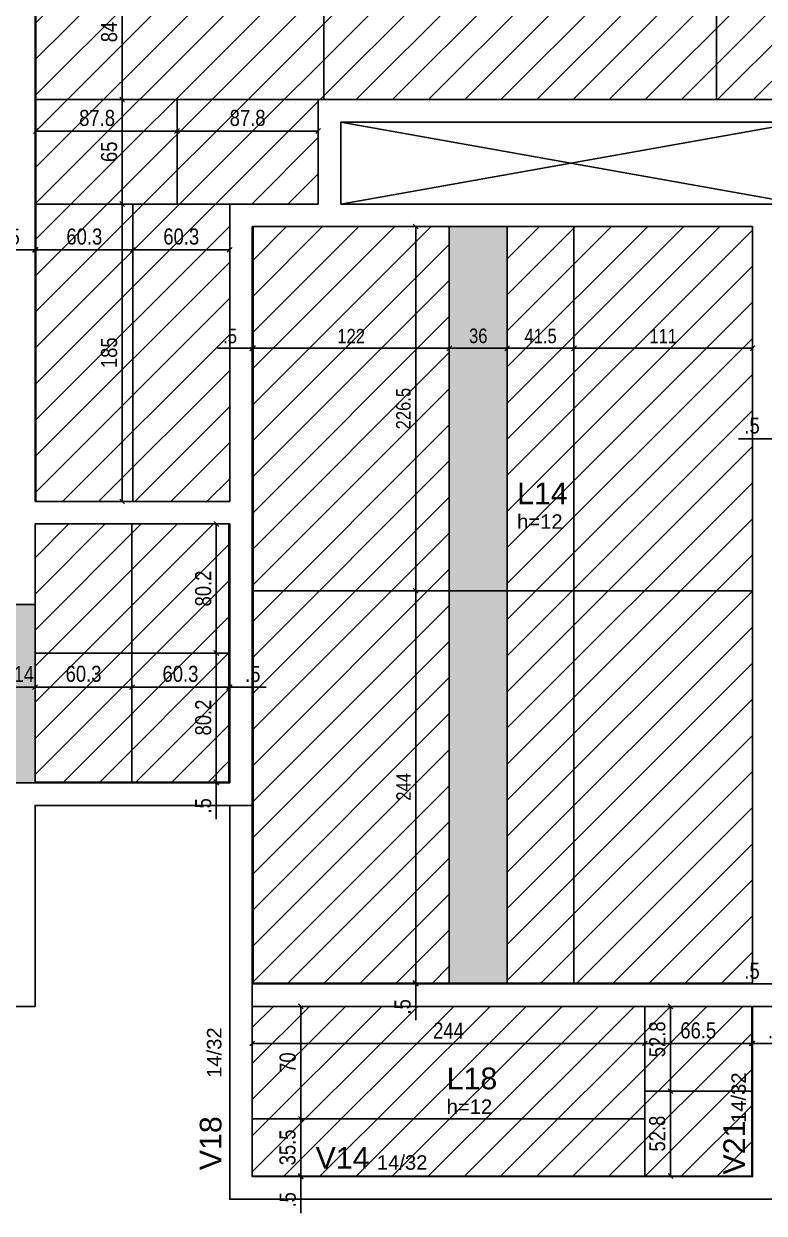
# Model space of a CAD drawing. Header units: millimetres. Extents: x 2513 to 6805, y 428 to 3176.
# Drawn here: x 4114 to 4574, y 961 to 1701 of the extents above; entities that cross this region are included whole.
import ezdxf

# ---------------------------------------------------------------- set-up
doc = ezdxf.new("R2010")
doc.units = ezdxf.units.MM
for name, color, linetype in [('10', 252, 'Continuous'), ('9', 8, 'Continuous'), ('COTA', 241, 'Continuous'), ('ES-VIGA', 3, 'Continuous'), ('L-D', 2, 'Continuous'), ('L-N', 4, 'Continuous'), ('Painéis', 200, 'Continuous'), ('VIG-D', 2, 'Continuous'), ('VIG-N', 4, 'Continuous')]:
    doc.layers.add(name, color=color, linetype=linetype)
doc.layers.add('Hachura', color=251, linetype='Continuous', lineweight=9)
doc.layers.add('REAPROVEITAMENTO', color=251, linetype='Continuous', lineweight=9)
doc.styles.add('COTA TECNICA', font='techl___.ttf', dxfattribs={"height": 10})
doc.styles.add('COTA TECNICA-50', font='techl___.ttf', dxfattribs={"height": 9})
doc.styles.add('TQS_ARIAL', font='arial.ttf')
doc.dimstyles.new('COTA PAINEL-50', dxfattribs={"dimtxt": 9, "dimasz": 3, "dimexe": 3, "dimexo": 3, "dimgap": 3, "dimtad": 1, "dimdec": 1, "dimzin": 12, "dimdsep": 46, "dimtxsty": 'COTA TECNICA-50', "dimblk1": 'OBLIQUE', "dimblk2": 'OBLIQUE', "dimsah": 1, "dimcen": 0.9, "dimclrd": 4, "dimclre": 4, "dimclrt": 240, "dimadec": 1, "dimazin": 3, "dimtfac": 1, "dimtdec": 1, "dimtmove": 0, "dimatfit": 3, "dimfxl": 1, "dimtolj": 1, "dimtzin": 12, "dimarcsym": 0})
doc.dimstyles.new('PAINEL', dxfattribs={"dimtxt": 10, "dimasz": 3, "dimexe": 3, "dimexo": 3, "dimgap": 3, "dimtad": 1, "dimdec": 1, "dimzin": 12, "dimdsep": 46, "dimtxsty": 'COTA TECNICA', "dimblk1": 'OBLIQUE', "dimblk2": 'OBLIQUE', "dimsah": 1, "dimcen": 0.9, "dimclrd": 4, "dimclre": 4, "dimclrt": 240, "dimadec": 1, "dimazin": 3, "dimtfac": 1, "dimtdec": 1, "dimtmove": 0, "dimatfit": 3, "dimfxl": 1, "dimtolj": 1, "dimtzin": 12, "dimarcsym": 0})

# ---------------------------------------------------------------- blocks, each defined once
blk = doc.blocks.new('_Oblique')
at = {"color": 0, "linetype": 'ByBlock', "lineweight": -2}
blk.add_line((-0.5, -0.5), (0.5, 0.5), dxfattribs=at)
blk = doc.blocks.new('*D171')
at = {"layer": 'COTA', "color": 4, "lineweight": -2, "transparency": 16777216}
for p, q in [((4356.27, 1348.06), (4354.61, 1348.06)), ((4357.61, 1104.07), (4357.61, 1348.06))]:
    blk.add_line(p, q, dxfattribs=at)
at = {"layer": 'Defpoints', "color": 0, "transparency": 16777216}
for p in [(4357.61, 1348.06), (4359.27, 1348.06), (4357.61, 1104.07)]:
    blk.add_point(p, dxfattribs=at)
at = {"layer": 'COTA', "color": 4, "lineweight": -2, "transparency": 16777216, "xscale": 3, "yscale": 3, "zscale": 3}
for p, rotation in [((4357.61, 1348.06), 90), ((4357.61, 1104.07), 270)]:
    blk.add_blockref('_Oblique', p, dxfattribs=dict(at, rotation=rotation))
at = {"layer": 'COTA', "color": 240, "transparency": 16777216, "insert": (4350.05, 1226.06), "char_height": 9, "attachment_point": 5, "rotation": 90, "style": 'COTA TECNICA-50'}
blk.add_mtext('\\A1;244', dxfattribs=at)
blk = doc.blocks.new('*D93')
at = {"layer": 'COTA', "color": 4, "lineweight": -2, "transparency": 16777216}
blk.add_line((4357.61, 1348.06), (4357.61, 1574.57), dxfattribs=at)
at = {"layer": 'Defpoints', "color": 0, "transparency": 16777216}
for p in [(4357.61, 1574.57), (4357.61, 1574.57), (4357.61, 1348.06)]:
    blk.add_point(p, dxfattribs=at)
at = {"layer": 'COTA', "color": 4, "lineweight": -2, "transparency": 16777216, "xscale": 3, "yscale": 3, "zscale": 3}
for p, rotation in [((4357.61, 1574.57), 90), ((4357.61, 1348.06), 270)]:
    blk.add_blockref('_Oblique', p, dxfattribs=dict(at, rotation=rotation))
at = {"layer": 'COTA', "color": 240, "transparency": 16777216, "insert": (4350.01, 1461.31), "char_height": 9, "attachment_point": 5, "rotation": 90, "style": 'COTA TECNICA-50'}
blk.add_mtext('\\A1;226.5', dxfattribs=at)
blk = doc.blocks.new('*D94')
at = {"layer": 'COTA', "color": 4, "lineweight": -2, "transparency": 16777216}
blk.add_line((4567, 1498.85), (4456, 1498.85), dxfattribs=at)
at = {"layer": 'Defpoints', "color": 0, "transparency": 16777216}
for p in [(4456, 1498.85), (4456, 1498.85), (4567, 1498.85)]:
    blk.add_point(p, dxfattribs=at)
at = {"layer": 'COTA', "color": 4, "lineweight": -2, "transparency": 16777216, "xscale": 3, "yscale": 3, "zscale": 3, "rotation": 180}
blk.add_blockref('_Oblique', (4456, 1498.85), dxfattribs=at)
at = {"layer": 'COTA', "color": 4, "lineweight": -2, "transparency": 16777216, "xscale": 3, "yscale": 3, "zscale": 3}
blk.add_blockref('_Oblique', (4567, 1498.85), dxfattribs=at)
at = {"layer": 'COTA', "color": 240, "transparency": 16777216, "insert": (4511.5, 1506.4), "char_height": 9, "attachment_point": 5, "style": 'COTA TECNICA-50'}
blk.add_mtext('\\A1;111', dxfattribs=at)
blk = doc.blocks.new('*D95')
at = {"layer": 'COTA', "color": 4, "lineweight": -2, "transparency": 16777216}
blk.add_line((4456, 1498.85), (4414.5, 1498.85), dxfattribs=at)
at = {"layer": 'Defpoints', "color": 0, "transparency": 16777216}
for p in [(4414.5, 1498.85), (4414.5, 1498.85), (4456, 1498.85)]:
    blk.add_point(p, dxfattribs=at)
at = {"layer": 'COTA', "color": 4, "lineweight": -2, "transparency": 16777216, "xscale": 3, "yscale": 3, "zscale": 3, "rotation": 180}
blk.add_blockref('_Oblique', (4414.5, 1498.85), dxfattribs=at)
at = {"layer": 'COTA', "color": 4, "lineweight": -2, "transparency": 16777216, "xscale": 3, "yscale": 3, "zscale": 3}
blk.add_blockref('_Oblique', (4456, 1498.85), dxfattribs=at)
at = {"layer": 'COTA', "color": 240, "transparency": 16777216, "insert": (4435.25, 1506.44), "char_height": 9, "attachment_point": 5, "style": 'COTA TECNICA-50'}
blk.add_mtext('\\A1;41.5', dxfattribs=at)
blk = doc.blocks.new('*D96')
at = {"layer": 'COTA', "color": 4, "lineweight": -2, "transparency": 16777216}
blk.add_line((4414.5, 1498.85), (4378.5, 1498.85), dxfattribs=at)
at = {"layer": 'Defpoints', "color": 0, "transparency": 16777216}
for p in [(4378.5, 1498.85), (4378.5, 1498.85), (4414.5, 1498.85)]:
    blk.add_point(p, dxfattribs=at)
at = {"layer": 'COTA', "color": 4, "lineweight": -2, "transparency": 16777216, "xscale": 3, "yscale": 3, "zscale": 3, "rotation": 180}
blk.add_blockref('_Oblique', (4378.5, 1498.85), dxfattribs=at)
at = {"layer": 'COTA', "color": 4, "lineweight": -2, "transparency": 16777216, "xscale": 3, "yscale": 3, "zscale": 3}
blk.add_blockref('_Oblique', (4414.5, 1498.85), dxfattribs=at)
at = {"layer": 'COTA', "color": 240, "transparency": 16777216, "insert": (4396.5, 1506.54), "char_height": 9, "attachment_point": 5, "style": 'COTA TECNICA-50'}
blk.add_mtext('\\A1;36', dxfattribs=at)
blk = doc.blocks.new('*D97')
at = {"layer": 'COTA', "color": 4, "lineweight": -2, "transparency": 16777216}
blk.add_line((4378.5, 1498.85), (4256.5, 1498.85), dxfattribs=at)
at = {"layer": 'Defpoints', "color": 0, "transparency": 16777216}
for p in [(4256.5, 1498.85), (4256.5, 1498.85), (4378.5, 1498.85)]:
    blk.add_point(p, dxfattribs=at)
at = {"layer": 'COTA', "color": 4, "lineweight": -2, "transparency": 16777216, "xscale": 3, "yscale": 3, "zscale": 3, "rotation": 180}
blk.add_blockref('_Oblique', (4256.5, 1498.85), dxfattribs=at)
at = {"layer": 'COTA', "color": 4, "lineweight": -2, "transparency": 16777216, "xscale": 3, "yscale": 3, "zscale": 3}
blk.add_blockref('_Oblique', (4378.5, 1498.85), dxfattribs=at)
at = {"layer": 'COTA', "color": 240, "transparency": 16777216, "insert": (4317.5, 1506.4), "char_height": 9, "attachment_point": 5, "style": 'COTA TECNICA-50'}
blk.add_mtext('\\A1;122', dxfattribs=at)
blk = doc.blocks.new('*D98')
at = {"layer": 'COTA', "color": 4, "lineweight": -2, "transparency": 16777216}
for p, q in [((4256, 1498.85), (4234.41, 1498.85)), ((4256.5, 1498.85), (4256, 1498.85)), ((4256.5, 1498.85), (4259.5, 1498.85))]:
    blk.add_line(p, q, dxfattribs=at)
at = {"layer": 'Defpoints', "color": 0, "transparency": 16777216}
for p in [(4256, 1498.85), (4256, 1498.85), (4256.5, 1498.85)]:
    blk.add_point(p, dxfattribs=at)
at = {"layer": 'COTA', "color": 4, "lineweight": -2, "transparency": 16777216, "xscale": 3, "yscale": 3, "zscale": 3}
blk.add_blockref('_Oblique', (4256, 1498.85), dxfattribs=at)
at = {"layer": 'COTA', "color": 4, "lineweight": -2, "transparency": 16777216, "xscale": 3, "yscale": 3, "zscale": 3, "rotation": 180}
blk.add_blockref('_Oblique', (4256.5, 1498.85), dxfattribs=at)
at = {"layer": 'COTA', "color": 240, "transparency": 16777216, "insert": (4242.21, 1506.44), "char_height": 9, "attachment_point": 5, "style": 'COTA TECNICA-50'}
blk.add_mtext('\\A1;.5', dxfattribs=at)
blk = doc.blocks.new('*D104')
at = {"layer": 'COTA', "color": 4, "lineweight": -2, "transparency": 16777216}
for p, q in [((4357.61, 1104.07), (4357.61, 1107.07)), ((4357.61, 1104.07), (4357.61, 1103.57)), ((4357.61, 1103.57), (4357.61, 1080.91))]:
    blk.add_line(p, q, dxfattribs=at)
at = {"layer": 'Defpoints', "color": 0, "transparency": 16777216}
for p in [(4357.61, 1104.07), (4357.61, 1103.57), (4357.61, 1103.57)]:
    blk.add_point(p, dxfattribs=at)
at = {"layer": 'COTA', "color": 4, "lineweight": -2, "transparency": 16777216, "xscale": 3, "yscale": 3, "zscale": 3}
for p, rotation in [((4357.61, 1104.07), 270), ((4357.61, 1103.57), 90)]:
    blk.add_blockref('_Oblique', p, dxfattribs=dict(at, rotation=rotation))
at = {"layer": 'COTA', "color": 240, "transparency": 16777216, "insert": (4349.5, 1089.24), "char_height": 10, "attachment_point": 5, "rotation": 90, "style": 'COTA TECNICA'}
blk.add_mtext('\\A1;.5', dxfattribs=at)
blk = doc.blocks.new('*D114')
at = {"layer": 'COTA', "color": 4, "lineweight": -2, "transparency": 16777216}
blk.add_line((4286.18, 1089.57), (4286.18, 1019.57), dxfattribs=at)
at = {"layer": 'Defpoints', "color": 0, "transparency": 16777216}
for p in [(4286.18, 1089.57), (4286.18, 1019.57), (4286.18, 1019.57)]:
    blk.add_point(p, dxfattribs=at)
at = {"layer": 'COTA', "color": 4, "lineweight": -2, "transparency": 16777216, "xscale": 3, "yscale": 3, "zscale": 3}
for p, rotation in [((4286.18, 1089.57), 90), ((4286.18, 1019.57), 270)]:
    blk.add_blockref('_Oblique', p, dxfattribs=dict(at, rotation=rotation))
at = {"layer": 'COTA', "color": 240, "transparency": 16777216, "insert": (4278.08, 1054.57), "char_height": 10, "attachment_point": 5, "rotation": 90, "style": 'COTA TECNICA'}
blk.add_mtext('\\A1;70', dxfattribs=at)
blk = doc.blocks.new('*D115')
at = {"layer": 'COTA', "color": 4, "lineweight": -2, "transparency": 16777216}
for p, q in [((4286.2, 1019.57), (4286.2, 984.06)), ((4289.18, 1019.57), (4289.2, 1019.57)), ((4289.18, 984.06), (4289.2, 984.06))]:
    blk.add_line(p, q, dxfattribs=at)
at = {"layer": 'Defpoints', "color": 0, "transparency": 16777216}
for p in [(4286.18, 1019.57), (4286.18, 984.06), (4286.2, 984.06)]:
    blk.add_point(p, dxfattribs=at)
at = {"layer": 'COTA', "color": 4, "lineweight": -2, "transparency": 16777216, "xscale": 3, "yscale": 3, "zscale": 3}
for p, rotation in [((4286.2, 1019.57), 90), ((4286.2, 984.06), 270)]:
    blk.add_blockref('_Oblique', p, dxfattribs=dict(at, rotation=rotation))
at = {"layer": 'COTA', "color": 240, "transparency": 16777216, "insert": (4277.98, 1001.81), "char_height": 10, "attachment_point": 5, "rotation": 90, "style": 'COTA TECNICA'}
blk.add_mtext('\\A1;35.5', dxfattribs=at)
blk = doc.blocks.new('*D176')
at = {"layer": 'COTA', "color": 4, "lineweight": -2, "transparency": 16777216}
for p, q in [((4256.01, 1066.43), (4500, 1066.43)), ((4500, 1064.2), (4500, 1069.43)), ((4256.01, 1065.19), (4256.01, 1063.43))]:
    blk.add_line(p, q, dxfattribs=at)
at = {"layer": 'Defpoints', "color": 0, "transparency": 16777216}
for p in [(4256.01, 1068.19), (4500, 1066.43), (4500, 1061.2)]:
    blk.add_point(p, dxfattribs=at)
at = {"layer": 'COTA', "color": 4, "lineweight": -2, "transparency": 16777216, "xscale": 3, "yscale": 3, "zscale": 3, "rotation": 180}
blk.add_blockref('_Oblique', (4256.01, 1066.43), dxfattribs=at)
at = {"layer": 'COTA', "color": 4, "lineweight": -2, "transparency": 16777216, "xscale": 3, "yscale": 3, "zscale": 3}
blk.add_blockref('_Oblique', (4500, 1066.43), dxfattribs=at)
at = {"layer": 'COTA', "color": 240, "transparency": 16777216, "insert": (4378.01, 1074.51), "char_height": 10, "attachment_point": 5, "style": 'COTA TECNICA'}
blk.add_mtext('\\A1;244', dxfattribs=at)
blk = doc.blocks.new('*D177')
at = {"layer": 'COTA', "color": 4, "lineweight": -2, "transparency": 16777216}
for p, q in [((4500, 1066.43), (4566.51, 1066.43)), ((4566.51, 1069.42), (4566.51, 1063.43)), ((4500, 1063.81), (4500, 1063.43))]:
    blk.add_line(p, q, dxfattribs=at)
at = {"layer": 'Defpoints', "color": 0, "transparency": 16777216}
for p in [(4500, 1066.81), (4566.51, 1072.42), (4566.51, 1066.43)]:
    blk.add_point(p, dxfattribs=at)
at = {"layer": 'COTA', "color": 4, "lineweight": -2, "transparency": 16777216, "xscale": 3, "yscale": 3, "zscale": 3, "rotation": 180}
blk.add_blockref('_Oblique', (4500, 1066.43), dxfattribs=at)
at = {"layer": 'COTA', "color": 4, "lineweight": -2, "transparency": 16777216, "xscale": 3, "yscale": 3, "zscale": 3}
blk.add_blockref('_Oblique', (4566.51, 1066.43), dxfattribs=at)
at = {"layer": 'COTA', "color": 240, "transparency": 16777216, "insert": (4533.26, 1074.54), "char_height": 10, "attachment_point": 5, "style": 'COTA TECNICA'}
blk.add_mtext('\\A1;66.5', dxfattribs=at)
blk = doc.blocks.new('*D116')
at = {"layer": 'COTA', "color": 4, "lineweight": -2, "transparency": 16777216}
for p, q in [((4566.5, 1066.43), (4563.5, 1066.43)), ((4566.5, 1066.43), (4567, 1066.43)), ((4567, 1066.43), (4589.66, 1066.43))]:
    blk.add_line(p, q, dxfattribs=at)
at = {"layer": 'Defpoints', "color": 0, "transparency": 16777216}
for p in [(4566.5, 1066.43), (4567, 1066.43), (4567, 1066.43)]:
    blk.add_point(p, dxfattribs=at)
at = {"layer": 'COTA', "color": 4, "lineweight": -2, "transparency": 16777216, "xscale": 3, "yscale": 3, "zscale": 3}
blk.add_blockref('_Oblique', (4566.5, 1066.43), dxfattribs=at)
at = {"layer": 'COTA', "color": 4, "lineweight": -2, "transparency": 16777216, "xscale": 3, "yscale": 3, "zscale": 3, "rotation": 180}
blk.add_blockref('_Oblique', (4567, 1066.43), dxfattribs=at)
at = {"layer": 'COTA', "color": 240, "transparency": 16777216, "insert": (4581.33, 1074.54), "char_height": 10, "attachment_point": 5, "style": 'COTA TECNICA'}
blk.add_mtext('\\A1;.5', dxfattribs=at)
blk = doc.blocks.new('*D117')
at = {"layer": 'COTA', "color": 4, "lineweight": -2, "transparency": 16777216}
for p, q in [((4286.2, 984.06), (4286.2, 987.06)), ((4286.2, 984.06), (4286.2, 983.56)), ((4289.18, 984.06), (4289.2, 984.06)), ((4286.2, 983.56), (4286.2, 960.9)), ((4289.18, 983.56), (4289.2, 983.56))]:
    blk.add_line(p, q, dxfattribs=at)
at = {"layer": 'Defpoints', "color": 0, "transparency": 16777216}
for p in [(4286.18, 984.06), (4286.18, 983.56), (4286.2, 983.56)]:
    blk.add_point(p, dxfattribs=at)
at = {"layer": 'COTA', "color": 4, "lineweight": -2, "transparency": 16777216, "xscale": 3, "yscale": 3, "zscale": 3}
for p, rotation in [((4286.2, 984.06), 270), ((4286.2, 983.56), 90)]:
    blk.add_blockref('_Oblique', p, dxfattribs=dict(at, rotation=rotation))
at = {"layer": 'COTA', "color": 240, "transparency": 16777216, "insert": (4278.09, 969.23), "char_height": 10, "attachment_point": 5, "rotation": 90, "style": 'COTA TECNICA'}
blk.add_mtext('\\A1;.5', dxfattribs=at)
blk = doc.blocks.new('*D30')
at = {"layer": 'COTA', "color": 4, "lineweight": -2, "transparency": 16777216}
blk.add_line((4107, 1288.12), (4121, 1288.12), dxfattribs=at)
at = {"layer": 'Defpoints', "color": 0, "transparency": 16777216}
for p in [(4107, 1288.12), (4121, 1288.12), (4121, 1288.12)]:
    blk.add_point(p, dxfattribs=at)
at = {"layer": 'COTA', "color": 4, "lineweight": -2, "transparency": 16777216, "xscale": 3, "yscale": 3, "zscale": 3, "rotation": 180}
blk.add_blockref('_Oblique', (4107, 1288.12), dxfattribs=at)
at = {"layer": 'COTA', "color": 4, "lineweight": -2, "transparency": 16777216, "xscale": 3, "yscale": 3, "zscale": 3}
blk.add_blockref('_Oblique', (4121, 1288.12), dxfattribs=at)
at = {"layer": 'COTA', "color": 240, "transparency": 16777216, "insert": (4114, 1296.19), "char_height": 10, "attachment_point": 5, "style": 'COTA TECNICA'}
blk.add_mtext('\\A1;14', dxfattribs=at)
blk = doc.blocks.new('*D31')
at = {"layer": 'COTA', "color": 4, "lineweight": -2, "transparency": 16777216}
blk.add_line((4121, 1288.12), (4181.25, 1288.12), dxfattribs=at)
at = {"layer": 'Defpoints', "color": 0, "transparency": 16777216}
for p in [(4121, 1288.12), (4181.25, 1288.12), (4181.25, 1288.12)]:
    blk.add_point(p, dxfattribs=at)
at = {"layer": 'COTA', "color": 4, "lineweight": -2, "transparency": 16777216, "xscale": 3, "yscale": 3, "zscale": 3, "rotation": 180}
blk.add_blockref('_Oblique', (4121, 1288.12), dxfattribs=at)
at = {"layer": 'COTA', "color": 4, "lineweight": -2, "transparency": 16777216, "xscale": 3, "yscale": 3, "zscale": 3}
blk.add_blockref('_Oblique', (4181.25, 1288.12), dxfattribs=at)
at = {"layer": 'COTA', "color": 240, "transparency": 16777216, "insert": (4151.13, 1296.34), "char_height": 10, "attachment_point": 5, "style": 'COTA TECNICA'}
blk.add_mtext('\\A1;60.3', dxfattribs=at)
blk = doc.blocks.new('*D32')
at = {"layer": 'COTA', "color": 4, "lineweight": -2, "transparency": 16777216}
blk.add_line((4181.25, 1288.12), (4241.5, 1288.12), dxfattribs=at)
at = {"layer": 'Defpoints', "color": 0, "transparency": 16777216}
for p in [(4181.25, 1288.12), (4241.5, 1288.12), (4241.5, 1288.12)]:
    blk.add_point(p, dxfattribs=at)
at = {"layer": 'COTA', "color": 4, "lineweight": -2, "transparency": 16777216, "xscale": 3, "yscale": 3, "zscale": 3, "rotation": 180}
blk.add_blockref('_Oblique', (4181.25, 1288.12), dxfattribs=at)
at = {"layer": 'COTA', "color": 4, "lineweight": -2, "transparency": 16777216, "xscale": 3, "yscale": 3, "zscale": 3}
blk.add_blockref('_Oblique', (4241.5, 1288.12), dxfattribs=at)
at = {"layer": 'COTA', "color": 240, "transparency": 16777216, "insert": (4211.38, 1296.34), "char_height": 10, "attachment_point": 5, "style": 'COTA TECNICA'}
blk.add_mtext('\\A1;60.3', dxfattribs=at)
blk = doc.blocks.new('*D33')
at = {"layer": 'COTA', "color": 4, "lineweight": -2, "transparency": 16777216}
for p, q in [((4241.5, 1288.12), (4238.5, 1288.12)), ((4241.5, 1288.12), (4242, 1288.12)), ((4242, 1288.12), (4264.66, 1288.12))]:
    blk.add_line(p, q, dxfattribs=at)
at = {"layer": 'Defpoints', "color": 0, "transparency": 16777216}
for p in [(4241.5, 1288.12), (4242, 1288.12), (4242, 1288.12)]:
    blk.add_point(p, dxfattribs=at)
at = {"layer": 'COTA', "color": 4, "lineweight": -2, "transparency": 16777216, "xscale": 3, "yscale": 3, "zscale": 3}
blk.add_blockref('_Oblique', (4241.5, 1288.12), dxfattribs=at)
at = {"layer": 'COTA', "color": 4, "lineweight": -2, "transparency": 16777216, "xscale": 3, "yscale": 3, "zscale": 3, "rotation": 180}
blk.add_blockref('_Oblique', (4242, 1288.12), dxfattribs=at)
at = {"layer": 'COTA', "color": 240, "transparency": 16777216, "insert": (4256.33, 1296.23), "char_height": 10, "attachment_point": 5, "style": 'COTA TECNICA'}
blk.add_mtext('\\A1;.5', dxfattribs=at)
blk = doc.blocks.new('*D34')
at = {"layer": 'COTA', "color": 4, "lineweight": -2, "transparency": 16777216}
blk.add_line((4233.68, 1229.07), (4233.68, 1309.32), dxfattribs=at)
at = {"layer": 'Defpoints', "color": 0, "transparency": 16777216}
for p in [(4233.68, 1309.32), (4233.68, 1309.32), (4233.68, 1229.07)]:
    blk.add_point(p, dxfattribs=at)
at = {"layer": 'COTA', "color": 4, "lineweight": -2, "transparency": 16777216, "xscale": 3, "yscale": 3, "zscale": 3}
for p, rotation in [((4233.68, 1309.32), 90), ((4233.68, 1229.07), 270)]:
    blk.add_blockref('_Oblique', p, dxfattribs=dict(at, rotation=rotation))
at = {"layer": 'COTA', "color": 240, "transparency": 16777216, "insert": (4225.56, 1269.19), "char_height": 10, "attachment_point": 5, "rotation": 90, "style": 'COTA TECNICA'}
blk.add_mtext('\\A1;80.2', dxfattribs=at)
blk = doc.blocks.new('*D35')
at = {"layer": 'COTA', "color": 4, "lineweight": -2, "transparency": 16777216}
for p, q in [((4233.68, 1229.07), (4233.68, 1232.07)), ((4233.68, 1229.07), (4233.68, 1228.57)), ((4233.68, 1228.57), (4233.68, 1205.91))]:
    blk.add_line(p, q, dxfattribs=at)
at = {"layer": 'Defpoints', "color": 0, "transparency": 16777216}
for p in [(4233.68, 1229.07), (4233.68, 1228.57), (4233.68, 1228.57)]:
    blk.add_point(p, dxfattribs=at)
at = {"layer": 'COTA', "color": 4, "lineweight": -2, "transparency": 16777216, "xscale": 3, "yscale": 3, "zscale": 3}
for p, rotation in [((4233.68, 1229.07), 270), ((4233.68, 1228.57), 90)]:
    blk.add_blockref('_Oblique', p, dxfattribs=dict(at, rotation=rotation))
at = {"layer": 'COTA', "color": 240, "transparency": 16777216, "insert": (4225.57, 1214.24), "char_height": 10, "attachment_point": 5, "rotation": 90, "style": 'COTA TECNICA'}
blk.add_mtext('\\A1;.5', dxfattribs=at)
blk = doc.blocks.new('*D36')
at = {"layer": 'COTA', "color": 4, "lineweight": -2, "transparency": 16777216}
blk.add_line((4233.68, 1309.32), (4233.68, 1389.57), dxfattribs=at)
at = {"layer": 'Defpoints', "color": 0, "transparency": 16777216}
for p in [(4233.68, 1389.57), (4233.68, 1389.57), (4233.68, 1309.32)]:
    blk.add_point(p, dxfattribs=at)
at = {"layer": 'COTA', "color": 4, "lineweight": -2, "transparency": 16777216, "xscale": 3, "yscale": 3, "zscale": 3}
for p, rotation in [((4233.68, 1389.57), 90), ((4233.68, 1309.32), 270)]:
    blk.add_blockref('_Oblique', p, dxfattribs=dict(at, rotation=rotation))
at = {"layer": 'COTA', "color": 240, "transparency": 16777216, "insert": (4225.56, 1349.44), "char_height": 10, "attachment_point": 5, "rotation": 90, "style": 'COTA TECNICA'}
blk.add_mtext('\\A1;80.2', dxfattribs=at)
blk = doc.blocks.new('*D144')
at = {"layer": 'COTA', "color": 4, "lineweight": -2, "transparency": 16777216}
for p, q in [((4581, 1103.57), (4558.35, 1103.57)), ((4581.5, 1103.57), (4581, 1103.57)), ((4581.5, 1103.57), (4584.5, 1103.57))]:
    blk.add_line(p, q, dxfattribs=at)
at = {"layer": 'Defpoints', "color": 0, "transparency": 16777216}
for p in [(4581, 1103.57), (4581, 1103.57), (4581.5, 1103.57)]:
    blk.add_point(p, dxfattribs=at)
at = {"layer": 'COTA', "color": 4, "lineweight": -2, "transparency": 16777216, "xscale": 3, "yscale": 3, "zscale": 3}
blk.add_blockref('_Oblique', (4581, 1103.57), dxfattribs=at)
at = {"layer": 'COTA', "color": 4, "lineweight": -2, "transparency": 16777216, "xscale": 3, "yscale": 3, "zscale": 3, "rotation": 180}
blk.add_blockref('_Oblique', (4581.5, 1103.57), dxfattribs=at)
at = {"layer": 'COTA', "color": 240, "transparency": 16777216, "insert": (4566.68, 1111.68), "char_height": 10, "attachment_point": 5, "style": 'COTA TECNICA'}
blk.add_mtext('\\A1;.5', dxfattribs=at)
blk = doc.blocks.new('*D45')
at = {"layer": 'COTA', "color": 4, "lineweight": -2, "transparency": 16777216}
for p, q in [((4581, 1442.61), (4558.35, 1442.61)), ((4581.5, 1442.61), (4581, 1442.61)), ((4581.5, 1442.61), (4584.5, 1442.61))]:
    blk.add_line(p, q, dxfattribs=at)
at = {"layer": 'Defpoints', "color": 0, "transparency": 16777216}
for p in [(4581, 1442.61), (4581, 1442.61), (4581.5, 1442.61)]:
    blk.add_point(p, dxfattribs=at)
at = {"layer": 'COTA', "color": 4, "lineweight": -2, "transparency": 16777216, "xscale": 3, "yscale": 3, "zscale": 3}
blk.add_blockref('_Oblique', (4581, 1442.61), dxfattribs=at)
at = {"layer": 'COTA', "color": 4, "lineweight": -2, "transparency": 16777216, "xscale": 3, "yscale": 3, "zscale": 3, "rotation": 180}
blk.add_blockref('_Oblique', (4581.5, 1442.61), dxfattribs=at)
at = {"layer": 'COTA', "color": 240, "transparency": 16777216, "insert": (4566.68, 1450.72), "char_height": 10, "attachment_point": 5, "style": 'COTA TECNICA'}
blk.add_mtext('\\A1;.5', dxfattribs=at)
blk = doc.blocks.new('*D9')
at = {"layer": 'COTA', "color": 4, "lineweight": -2, "transparency": 16777216}
blk.add_line((4175.19, 1653.57), (4175.19, 1737.57), dxfattribs=at)
at = {"layer": 'Defpoints', "color": 0, "transparency": 16777216}
for p in [(4175.19, 1737.57), (4175.19, 1737.57), (4175.19, 1653.57)]:
    blk.add_point(p, dxfattribs=at)
at = {"layer": 'COTA', "color": 4, "lineweight": -2, "transparency": 16777216, "xscale": 3, "yscale": 3, "zscale": 3}
for p, rotation in [((4175.19, 1737.57), 90), ((4175.19, 1653.57), 270)]:
    blk.add_blockref('_Oblique', p, dxfattribs=dict(at, rotation=rotation))
at = {"layer": 'COTA', "color": 240, "transparency": 16777216, "insert": (4167.1, 1695.57), "char_height": 10, "attachment_point": 5, "rotation": 90, "style": 'COTA TECNICA'}
blk.add_mtext('\\A1;84', dxfattribs=at)
blk = doc.blocks.new('*D13')
at = {"layer": 'COTA', "color": 4, "lineweight": -2, "transparency": 16777216}
for p, q in [((4173.69, 1653.57), (4172.19, 1653.57)), ((4175.19, 1653.57), (4175.19, 1588.57)), ((4173.69, 1588.57), (4172.19, 1588.57))]:
    blk.add_line(p, q, dxfattribs=at)
at = {"layer": 'Defpoints', "color": 0, "transparency": 16777216}
for p in [(4176.69, 1653.57), (4175.19, 1588.57), (4176.69, 1588.57)]:
    blk.add_point(p, dxfattribs=at)
at = {"layer": 'COTA', "color": 4, "lineweight": -2, "transparency": 16777216, "xscale": 3, "yscale": 3, "zscale": 3}
for p, rotation in [((4175.19, 1653.57), 90), ((4175.19, 1588.57), 270)]:
    blk.add_blockref('_Oblique', p, dxfattribs=dict(at, rotation=rotation))
at = {"layer": 'COTA', "color": 240, "transparency": 16777216, "insert": (4167.08, 1621.07), "char_height": 10, "attachment_point": 5, "rotation": 90, "style": 'COTA TECNICA'}
blk.add_mtext('\\A1;65', dxfattribs=at)
blk = doc.blocks.new('*D128')
at = {"layer": 'COTA', "color": 4, "lineweight": -2, "transparency": 16777216}
blk.add_line((4242, 1560.07), (4181.75, 1560.07), dxfattribs=at)
at = {"layer": 'Defpoints', "color": 0, "transparency": 16777216}
for p in [(4181.75, 1560.07), (4181.75, 1560.07), (4242, 1560.07)]:
    blk.add_point(p, dxfattribs=at)
at = {"layer": 'COTA', "color": 4, "lineweight": -2, "transparency": 16777216, "xscale": 3, "yscale": 3, "zscale": 3, "rotation": 180}
blk.add_blockref('_Oblique', (4181.75, 1560.07), dxfattribs=at)
at = {"layer": 'COTA', "color": 4, "lineweight": -2, "transparency": 16777216, "xscale": 3, "yscale": 3, "zscale": 3}
blk.add_blockref('_Oblique', (4242, 1560.07), dxfattribs=at)
at = {"layer": 'COTA', "color": 240, "transparency": 16777216, "insert": (4211.88, 1568.29), "char_height": 10, "attachment_point": 5, "style": 'COTA TECNICA'}
blk.add_mtext('\\A1;60.3', dxfattribs=at)
blk = doc.blocks.new('*D129')
at = {"layer": 'COTA', "color": 4, "lineweight": -2, "transparency": 16777216}
for p, q in [((4121.5, 1563), (4121.5, 1563.07)), ((4181.75, 1560.07), (4121.5, 1560.07))]:
    blk.add_line(p, q, dxfattribs=at)
at = {"layer": 'Defpoints', "color": 0, "transparency": 16777216}
for p in [(4121.5, 1560.07), (4121.5, 1560), (4181.75, 1560.07)]:
    blk.add_point(p, dxfattribs=at)
at = {"layer": 'COTA', "color": 4, "lineweight": -2, "transparency": 16777216, "xscale": 3, "yscale": 3, "zscale": 3, "rotation": 180}
blk.add_blockref('_Oblique', (4121.5, 1560.07), dxfattribs=at)
at = {"layer": 'COTA', "color": 4, "lineweight": -2, "transparency": 16777216, "xscale": 3, "yscale": 3, "zscale": 3}
blk.add_blockref('_Oblique', (4181.75, 1560.07), dxfattribs=at)
at = {"layer": 'COTA', "color": 240, "transparency": 16777216, "insert": (4151.63, 1568.29), "char_height": 10, "attachment_point": 5, "style": 'COTA TECNICA'}
blk.add_mtext('\\A1;60.3', dxfattribs=at)
blk = doc.blocks.new('*D14')
at = {"layer": 'COTA', "color": 4, "lineweight": -2, "transparency": 16777216}
for p, q in [((4121, 1560.07), (4098.35, 1560.07)), ((4121.5, 1560.07), (4121, 1560.07)), ((4121.5, 1560.07), (4124.5, 1560.07))]:
    blk.add_line(p, q, dxfattribs=at)
at = {"layer": 'Defpoints', "color": 0, "transparency": 16777216}
for p in [(4121, 1560.07), (4121, 1560.07), (4121.5, 1560.07)]:
    blk.add_point(p, dxfattribs=at)
at = {"layer": 'COTA', "color": 4, "lineweight": -2, "transparency": 16777216, "xscale": 3, "yscale": 3, "zscale": 3}
blk.add_blockref('_Oblique', (4121, 1560.07), dxfattribs=at)
at = {"layer": 'COTA', "color": 4, "lineweight": -2, "transparency": 16777216, "xscale": 3, "yscale": 3, "zscale": 3, "rotation": 180}
blk.add_blockref('_Oblique', (4121.5, 1560.07), dxfattribs=at)
at = {"layer": 'COTA', "color": 240, "transparency": 16777216, "insert": (4106.68, 1568.18), "char_height": 10, "attachment_point": 5, "style": 'COTA TECNICA'}
blk.add_mtext('\\A1;.5', dxfattribs=at)
blk = doc.blocks.new('*D23')
at = {"layer": 'COTA', "color": 4, "lineweight": -2, "transparency": 16777216}
blk.add_line((4175.19, 1588.57), (4175.19, 1403.57), dxfattribs=at)
at = {"layer": 'Defpoints', "color": 0, "transparency": 16777216}
for p in [(4175.19, 1588.57), (4175.19, 1403.57), (4175.19, 1403.57)]:
    blk.add_point(p, dxfattribs=at)
at = {"layer": 'COTA', "color": 4, "lineweight": -2, "transparency": 16777216, "xscale": 3, "yscale": 3, "zscale": 3}
for p, rotation in [((4175.19, 1588.57), 90), ((4175.19, 1403.57), 270)]:
    blk.add_blockref('_Oblique', p, dxfattribs=dict(at, rotation=rotation))
at = {"layer": 'COTA', "color": 240, "transparency": 16777216, "insert": (4167.06, 1496.07), "char_height": 10, "attachment_point": 5, "rotation": 90, "style": 'COTA TECNICA'}
blk.add_mtext('\\A1;185', dxfattribs=at)
blk = doc.blocks.new('*D189')
at = {"layer": 'COTA', "color": 4, "lineweight": -2, "transparency": 16777216}
blk.add_line((4515.96, 984.01), (4515.96, 1036.79), dxfattribs=at)
at = {"layer": 'Defpoints', "color": 0, "transparency": 16777216}
for p in [(4515.96, 1036.79), (4515.96, 1036.79), (4515.96, 984.01)]:
    blk.add_point(p, dxfattribs=at)
at = {"layer": 'COTA', "color": 4, "lineweight": -2, "transparency": 16777216, "xscale": 3, "yscale": 3, "zscale": 3}
for p, rotation in [((4515.96, 1036.79), 90), ((4515.96, 984.01), 270)]:
    blk.add_blockref('_Oblique', p, dxfattribs=dict(at, rotation=rotation))
at = {"layer": 'COTA', "color": 240, "transparency": 16777216, "insert": (4507.83, 1010.4), "char_height": 10, "attachment_point": 5, "rotation": 90, "style": 'COTA TECNICA'}
blk.add_mtext('\\A1;52.8', dxfattribs=at)
blk = doc.blocks.new('*D190')
at = {"layer": 'COTA', "color": 4, "lineweight": -2, "transparency": 16777216}
blk.add_line((4297, 1633.97), (4209.25, 1633.97), dxfattribs=at)
at = {"layer": 'Defpoints', "color": 0, "transparency": 16777216}
for p in [(4209.25, 1633.97), (4209.25, 1633.97), (4297, 1633.97)]:
    blk.add_point(p, dxfattribs=at)
at = {"layer": 'COTA', "color": 4, "lineweight": -2, "transparency": 16777216, "xscale": 3, "yscale": 3, "zscale": 3, "rotation": 180}
blk.add_blockref('_Oblique', (4209.25, 1633.97), dxfattribs=at)
at = {"layer": 'COTA', "color": 4, "lineweight": -2, "transparency": 16777216, "xscale": 3, "yscale": 3, "zscale": 3}
blk.add_blockref('_Oblique', (4297, 1633.97), dxfattribs=at)
at = {"layer": 'COTA', "color": 240, "transparency": 16777216, "insert": (4253.13, 1642.07), "char_height": 10, "attachment_point": 5, "style": 'COTA TECNICA'}
blk.add_mtext('\\A1;87.8', dxfattribs=at)
blk = doc.blocks.new('*D191')
at = {"layer": 'COTA', "color": 4, "lineweight": -2, "transparency": 16777216}
blk.add_line((4515.96, 1036.79), (4515.96, 1089.56), dxfattribs=at)
at = {"layer": 'Defpoints', "color": 0, "transparency": 16777216}
for p in [(4515.96, 1089.56), (4515.96, 1089.56), (4515.96, 1036.79)]:
    blk.add_point(p, dxfattribs=at)
at = {"layer": 'COTA', "color": 4, "lineweight": -2, "transparency": 16777216, "xscale": 3, "yscale": 3, "zscale": 3}
for p, rotation in [((4515.96, 1089.56), 90), ((4515.96, 1036.79), 270)]:
    blk.add_blockref('_Oblique', p, dxfattribs=dict(at, rotation=rotation))
at = {"layer": 'COTA', "color": 240, "transparency": 16777216, "insert": (4507.83, 1069.07), "char_height": 10, "attachment_point": 5, "rotation": 90, "style": 'COTA TECNICA'}
blk.add_mtext('\\A1;52.8', dxfattribs=at)
blk = doc.blocks.new('*D192')
at = {"layer": 'COTA', "color": 4, "lineweight": -2, "transparency": 16777216}
blk.add_line((4209.25, 1633.97), (4121.5, 1633.97), dxfattribs=at)
at = {"layer": 'Defpoints', "color": 0, "transparency": 16777216}
for p in [(4121.5, 1633.97), (4121.5, 1633.97), (4209.25, 1633.97)]:
    blk.add_point(p, dxfattribs=at)
at = {"layer": 'COTA', "color": 4, "lineweight": -2, "transparency": 16777216, "xscale": 3, "yscale": 3, "zscale": 3, "rotation": 180}
blk.add_blockref('_Oblique', (4121.5, 1633.97), dxfattribs=at)
at = {"layer": 'COTA', "color": 4, "lineweight": -2, "transparency": 16777216, "xscale": 3, "yscale": 3, "zscale": 3}
blk.add_blockref('_Oblique', (4209.25, 1633.97), dxfattribs=at)
at = {"layer": 'COTA', "color": 240, "transparency": 16777216, "insert": (4159.55, 1642.07), "char_height": 10, "attachment_point": 5, "style": 'COTA TECNICA'}
blk.add_mtext('\\A1;87.8', dxfattribs=at)

msp = doc.modelspace()

# ---------------------------------------------------------------- hatches: boundary and pattern name
at = {"layer": 'Hachura', "linetype": 'ByBlock'}
h = msp.add_hatch(color=256, dxfattribs=at)
h.dxf.hatch_style = 1
h.paths.add_polyline_path([(4414.5, 1574.57), (4378.5, 1574.57), (4378.5, 1104.07), (4414.5, 1104.07)])
h = msp.add_hatch(color=256, dxfattribs=at)
h.dxf.hatch_style = 1
h.paths.add_polyline_path([(4107, 1228.57), (4121, 1228.57), (4121, 1339.57), (4107, 1339.57)])
at = {"layer": 'REAPROVEITAMENTO', "linetype": 'ByBlock'}
h = msp.add_hatch(dxfattribs=at)
h.set_pattern_fill('ANSI31', color=256, scale=5, style=2)
h.set_pattern_definition([(45, (-1451.414, -1132.62), (-11.22532, 11.22532), [])])
h.paths.add_polyline_path([(4121.5, 1757.57), (4788.51, 1757.57), (4788.51, 1879.57), (4121.5, 1879.57)])
h.paths.add_polyline_path([(4788.51, 1737.57), (4121.5, 1737.57), (4121.5, 1403.57), (4242, 1403.57), (4242, 1588.57), (4297, 1588.57), (4297, 1653.57), (4788.51, 1653.57)])
h = msp.add_hatch(dxfattribs=at)
h.set_pattern_fill('ANSI31', color=256, scale=5, style=2)
h.set_pattern_definition([(45, (-1351.914, -1562.658), (-11.22532, 11.22532), [])])
h.paths.add_polyline_path([(4456, 1574.57), (4456, 1574.57), (4414.5, 1574.57), (4414.5, 1104.07), (4378.5, 1104.07), (4378.5, 1574.57), (4256.5, 1574.57), (4256.5, 1103.57), (4567, 1103.57), (4567, 1574.57)])
h = msp.add_hatch(dxfattribs=at)
h.set_pattern_fill('ANSI31', color=256, scale=5, style=2)
h.set_pattern_definition([(45, (-1451.914, -1622.62), (-11.22532, 11.22532), [])])
h.paths.add_polyline_path([(4121, 1229.07), (4241.5, 1229.07), (4241.5, 1389.57), (4121, 1389.57)])
h = msp.add_hatch(dxfattribs=at)
h.set_pattern_fill('ANSI31', color=256, scale=5, style=2)
h.set_pattern_definition([(45, (-1367.912, -1965.658), (-11.22532, 11.22532), [])])
h.paths.add_polyline_path([(4566.51, 984.06), (4566.51, 1089.56), (4256.01, 1089.57), (4256.01, 984.05)])

# ---------------------------------------------------------------- linework, layer by layer
at = {"layer": '10', "color": 252, "linetype": 'Continuous'}
for p, q in [((4311, 1639.57), (4596, 1588.57)), ((4597, 1639.57), (4311, 1588.57))]:
    msp.add_line(p, q, dxfattribs=at)
at = {"layer": '9', "color": 8, "linetype": 'Continuous'}
for p, q in [((4121, 1403.57), (4121, 2419.57)), ((4611, 1653.57), (4297, 1653.57)), ((4297, 1653.57), (4297, 1639.57)), ((4297, 1639.57), (4297, 1588.57)), ((4311, 1639.57), (4597, 1639.57)), ((4311, 1588.57), (4311, 1639.57)), ((4121, 1603.57), (4121, 1589.57)), ((4242, 1403.57), (4242, 1588.57)), ((4242, 1574.57), (4242, 1588.57)), ((4242, 1588.57), (4297, 1588.57)), ((4311, 1588.57), (4597, 1588.57)), ((4256, 1214.57), (4256, 1574.57)), ((4256, 1574.57), (4567, 1574.57)), ((4121, 1403.57), (4242, 1403.57)), ((4242, 1228.57), (4242, 1389.57)), ((4107, 1339.57), (4121, 1339.57)), ((4107, 1228.57), (4121, 1228.57)), ((4121, 1228.57), (4242, 1228.57)), ((4567, 1019.57), (4567, 1089.57))]:
    msp.add_line(p, q, dxfattribs=at)
for points in [[(4121, 1339.57), (4107, 1339.57), (4107, 1589.57), (3636, 1589.57)], [(4256, 1103.57), (4567, 1103.57), (4567, 1574.57)], [(4121, 1339.57), (4121, 1389.57), (4242, 1389.57)], [(4121, 1103.57), (4121, 1214.57), (4242, 1214.57)], [(4242, 1089.57), (4242, 1214.57)], [(3727, 1103.57), (3727, 1089.57), (4121, 1089.57), (4121, 1103.57)], [(4256, 1089.57), (4567, 1089.57)]]:
    msp.add_lwpolyline(points, dxfattribs=at)
at = {"layer": 'ES-VIGA', "linetype": 'Continuous'}
for points in [[(4242, 1214.57), (4242, 969.61), (4581, 969.66), (4581, 1089.57), (4567, 1089.57), (4567, 983.66), (4256, 983.66), (4256, 1214.57), (4242, 1214.57)], [(4242, 1089.57), (4242, 969.61), (4581, 969.66), (4581, 1019.57)]]:
    msp.add_lwpolyline(points, dxfattribs=at)
at = {"layer": 'Painéis'}
for p, q in [((4121.5, 2419.07), (4121.5, 1403.57)), ((4300.51, 1653.57), (4300.51, 1879.57)), ((4544.51, 1653.57), (4544.51, 1879.57)), ((4297, 1653.57), (4121.5, 1653.57)), ((4209.25, 1653.56), (4209.25, 1588.56)), ((4242, 1588.57), (4121.5, 1588.57)), ((4181.75, 1588.57), (4181.75, 1403.57)), ((4256.5, 1103.57), (4256.5, 1574.57)), ((4378.5, 1104.07), (4378.5, 1574.57)), ((4414.5, 1104.07), (4414.5, 1574.57)), ((4456, 1104.07), (4456, 1574.57)), ((4181.25, 1389.57), (4181.25, 1229.07)), ((4241.5, 1389.57), (4241.5, 1229.07)), ((4256.5, 1348.06), (4567, 1348.06)), ((4121, 1339.57), (4121, 1228.57)), ((4121, 1309.32), (4241.5, 1309.32)), ((4121, 1229.07), (4241.5, 1229.07)), ((4256.5, 1104.07), (4567, 1104.07)), ((4256.02, 984.07), (4256, 1089.57)), ((4500.02, 984.04), (4500, 1089.57)), ((4566.52, 984.01), (4566.5, 1089.57)), ((4566.51, 1036.79), (4500.01, 1036.8)), ((4256, 1019.57), (4500.01, 1019.56)), ((4256.02, 984.07), (4566.52, 984.01))]:
    msp.add_line(p, q, dxfattribs=at)

# ---------------------------------------------------------------- texts
at = {"layer": 'L-D', "linetype": 'Continuous', "style": 'TQS_ARIAL'}
for p in [(4420.64, 1386.57), (4376.86, 1022.67)]:
    msp.add_text('h=12', height=9, dxfattribs=at).set_placement(p)
at = {"layer": 'L-N', "linetype": 'Continuous', "style": 'TQS_ARIAL'}
for s, p in [('L14', (4420.64, 1401.87)), ('L18', (4376.86, 1037.97))]:
    msp.add_text(s, height=13.5, dxfattribs=at).set_placement(p)
at = {"layer": 'VIG-D', "linetype": 'Continuous', "style": 'TQS_ARIAL'}
for p in [(4236.85, 1045.05), (4562.84, 1017)]:
    msp.add_text('14/32', height=9, rotation=90, dxfattribs=at).set_placement(p)
msp.add_text('14/32', height=9, dxfattribs=at).set_placement((4333.46, 987.95))
at = {"layer": 'VIG-N', "linetype": 'Continuous', "style": 'TQS_ARIAL'}
for s, p in [('V18', (4236.89, 987.66)), ('V21', (4562.38, 984.96))]:
    msp.add_text(s, height=13.5, rotation=90, dxfattribs=at).set_placement(p)
msp.add_text('V14', height=13.5, dxfattribs=at).set_placement((4295.38, 988.57))

# ---------------------------------------------------------------- dimensions: what is measured, and where the dimension line sits
at = {"layer": 'COTA'}
for base, p1, p2, dimstyle, picture, middle in [((4175.19, 1737.57), (4175.19, 1653.57), (4175.19, 1737.57), 'PAINEL', '*D9', (4167.1, 1695.57)), ((4175.19, 1588.57), (4176.69, 1653.57), (4176.69, 1588.57), 'PAINEL', '*D13', (4167.08, 1621.07)), ((4175.19, 1403.57), (4175.19, 1588.57), (4175.19, 1403.57), 'PAINEL', '*D23', (4167.06, 1496.07)), ((4357.61, 1574.57), (4357.61, 1348.06), (4357.61, 1574.57), 'COTA PAINEL-50', '*D93', (4350.01, 1461.31)), ((4233.6802, 1389.5658), (4233.6802, 1309.317), (4233.6802, 1389.5658), 'PAINEL', '*D36', (4225.5559, 1349.4414)), ((4357.61, 1348.06), (4357.61, 1104.07), (4359.27, 1348.06), 'COTA PAINEL-50', '*D171', (4350.05, 1226.06)), ((4233.6802, 1309.317), (4233.6802, 1229.0682), (4233.6802, 1309.317), 'PAINEL', '*D34', (4225.5559, 1269.1926)), ((4233.68, 1228.57), (4233.68, 1229.07), (4233.68, 1228.57), 'PAINEL', '*D35', (4225.57, 1214.24)), ((4357.61, 1103.57), (4357.61, 1104.07), (4357.61, 1103.57), 'PAINEL', '*D104', (4349.5, 1089.24)), ((4286.18, 1019.57), (4286.18, 1089.57), (4286.18, 1019.57), 'PAINEL', '*D114', (4278.08, 1054.57)), ((4286.2, 984.06), (4286.18, 1019.57), (4286.18, 984.06), 'PAINEL', '*D115', (4277.98, 1001.81))]:
    dim = msp.add_linear_dim(base=base, p1=p1, p2=p2, angle=90, dimstyle=dimstyle, dxfattribs=at)
    dim.commit()
    dim.dimension.update_dxf_attribs({"geometry": picture, "text_midpoint": middle})
for base, p1, p2, picture, middle in [((4121.50452907, 1633.97284825), (4209.25452907, 1633.97284825), (4121.50452907, 1633.97284825), '*D192', (4159.54606646, 1633.97284825)), ((4121, 1288.12), (4107, 1288.12), (4121, 1288.12), '*D30', (4114, 1288.12))]:
    dim = msp.add_linear_dim(base=base, p1=p1, p2=p2, dimstyle='PAINEL', dxfattribs=at)
    dim.commit()
    dim.dimension.update_dxf_attribs({"geometry": picture, "text_midpoint": middle, "dimtype": 160})
for base, p1, p2, dimstyle, picture, middle in [((4209.25452907, 1633.97284825), (4297.00452907, 1633.97284825), (4209.25452907, 1633.97284825), 'PAINEL', '*D190', (4253.12952907, 1642.06787749)), ((4121, 1560.07), (4121.5, 1560.07), (4121, 1560.07), 'PAINEL', '*D14', (4106.68, 1568.18)), ((4121.50452907, 1560.07374305), (4181.75452907, 1560.07374305), (4121.50452907, 1559.9967214), 'PAINEL', '*D129', (4151.62952907, 1568.29304129)), ((4181.75452907, 1560.07374305), (4242.00452907, 1560.07374305), (4181.75452907, 1560.07374305), 'PAINEL', '*D128', (4211.87952907, 1568.29304129)), ((4256, 1498.85), (4256.5, 1498.85), (4256, 1498.85), 'COTA PAINEL-50', '*D98', (4242.21, 1506.44)), ((4256.5, 1498.85), (4378.5, 1498.85), (4256.5, 1498.85), 'COTA PAINEL-50', '*D97', (4317.5, 1506.4)), ((4378.5, 1498.85), (4414.5, 1498.85), (4378.5, 1498.85), 'COTA PAINEL-50', '*D96', (4396.5, 1506.54)), ((4414.5, 1498.85), (4456, 1498.85), (4414.5, 1498.85), 'COTA PAINEL-50', '*D95', (4435.25, 1506.44)), ((4456, 1498.85), (4567, 1498.85), (4456, 1498.85), 'COTA PAINEL-50', '*D94', (4511.5, 1506.4)), ((4581, 1442.61), (4581.5, 1442.61), (4581, 1442.61), 'PAINEL', '*D45', (4566.68, 1450.72)), ((4181.25452907, 1288.12130339), (4121.00452907, 1288.12130339), (4181.25452907, 1288.12130339), 'PAINEL', '*D31', (4151.12952907, 1296.34060164)), ((4241.50452907, 1288.12130339), (4181.25452907, 1288.12130339), (4241.50452907, 1288.12130339), 'PAINEL', '*D32', (4211.37952907, 1296.34060164)), ((4242, 1288.12), (4241.5, 1288.12), (4242, 1288.12), 'PAINEL', '*D33', (4256.33, 1296.23)), ((4581, 1103.57), (4581.5, 1103.57), (4581, 1103.57), 'PAINEL', '*D144', (4566.68, 1111.68)), ((4500, 1066.43), (4256.01, 1068.19), (4500, 1061.2), 'PAINEL', '*D176', (4378.01, 1074.51)), ((4566.51, 1066.43), (4500, 1066.81), (4566.51, 1072.42), 'PAINEL', '*D177', (4533.26, 1074.54))]:
    dim = msp.add_linear_dim(base=base, p1=p1, p2=p2, dimstyle=dimstyle, dxfattribs=at)
    dim.commit()
    dim.dimension.update_dxf_attribs({"geometry": picture, "text_midpoint": middle})
for base, p1, p2, picture, middle in [((4515.96, 1089.56), (4515.96, 1036.79), (4515.96, 1089.56), '*D191', (4515.96, 1069.07)), ((4515.96, 1036.79), (4515.96, 984.01), (4515.96, 1036.79), '*D189', (4515.96, 1010.4))]:
    dim = msp.add_linear_dim(base=base, p1=p1, p2=p2, angle=90, dimstyle='PAINEL', dxfattribs=at)
    dim.commit()
    dim.dimension.update_dxf_attribs({"geometry": picture, "text_midpoint": middle, "dimtype": 161})
for p1, p2, distance, picture, middle in [((4566.5, 1066.43), (4567, 1066.43), 0, '*D116', (4581.33, 1074.54)), ((4286.18, 984.06), (4286.18, 983.56), 0.01, '*D117', (4278.09, 969.23))]:
    dim = msp.add_aligned_dim(p1=p1, p2=p2, distance=distance, dimstyle='PAINEL', dxfattribs=at)
    dim.commit()
    dim.dimension.update_dxf_attribs({"geometry": picture, "text_midpoint": middle})

doc.saveas('drawing.dxf')
